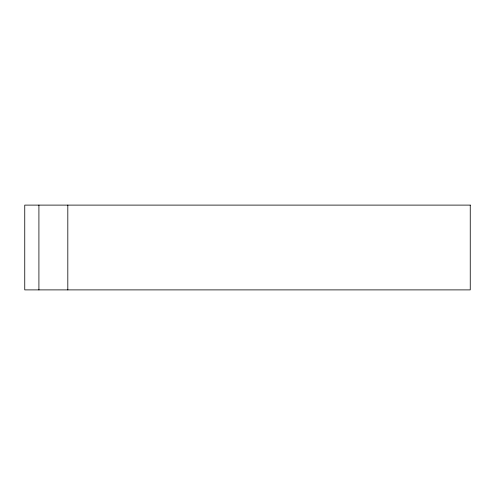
<?xml version="1.0" encoding="UTF-8"?>
<svg xmlns="http://www.w3.org/2000/svg" width="495" height="495" viewBox="0 0 495 495"><rect width="100%" height="100%" fill="white"/><g stroke="black" fill="none" stroke-linecap="round" stroke-linejoin="round"><path stroke-width="0.74" d="M67.815 205.109L67.815 289.891M38.913 205.109L38.913 289.891M470.25 205.109L24.75 205.109L24.75 289.891L470.25 289.891L470.25 205.109"/></g></svg>
